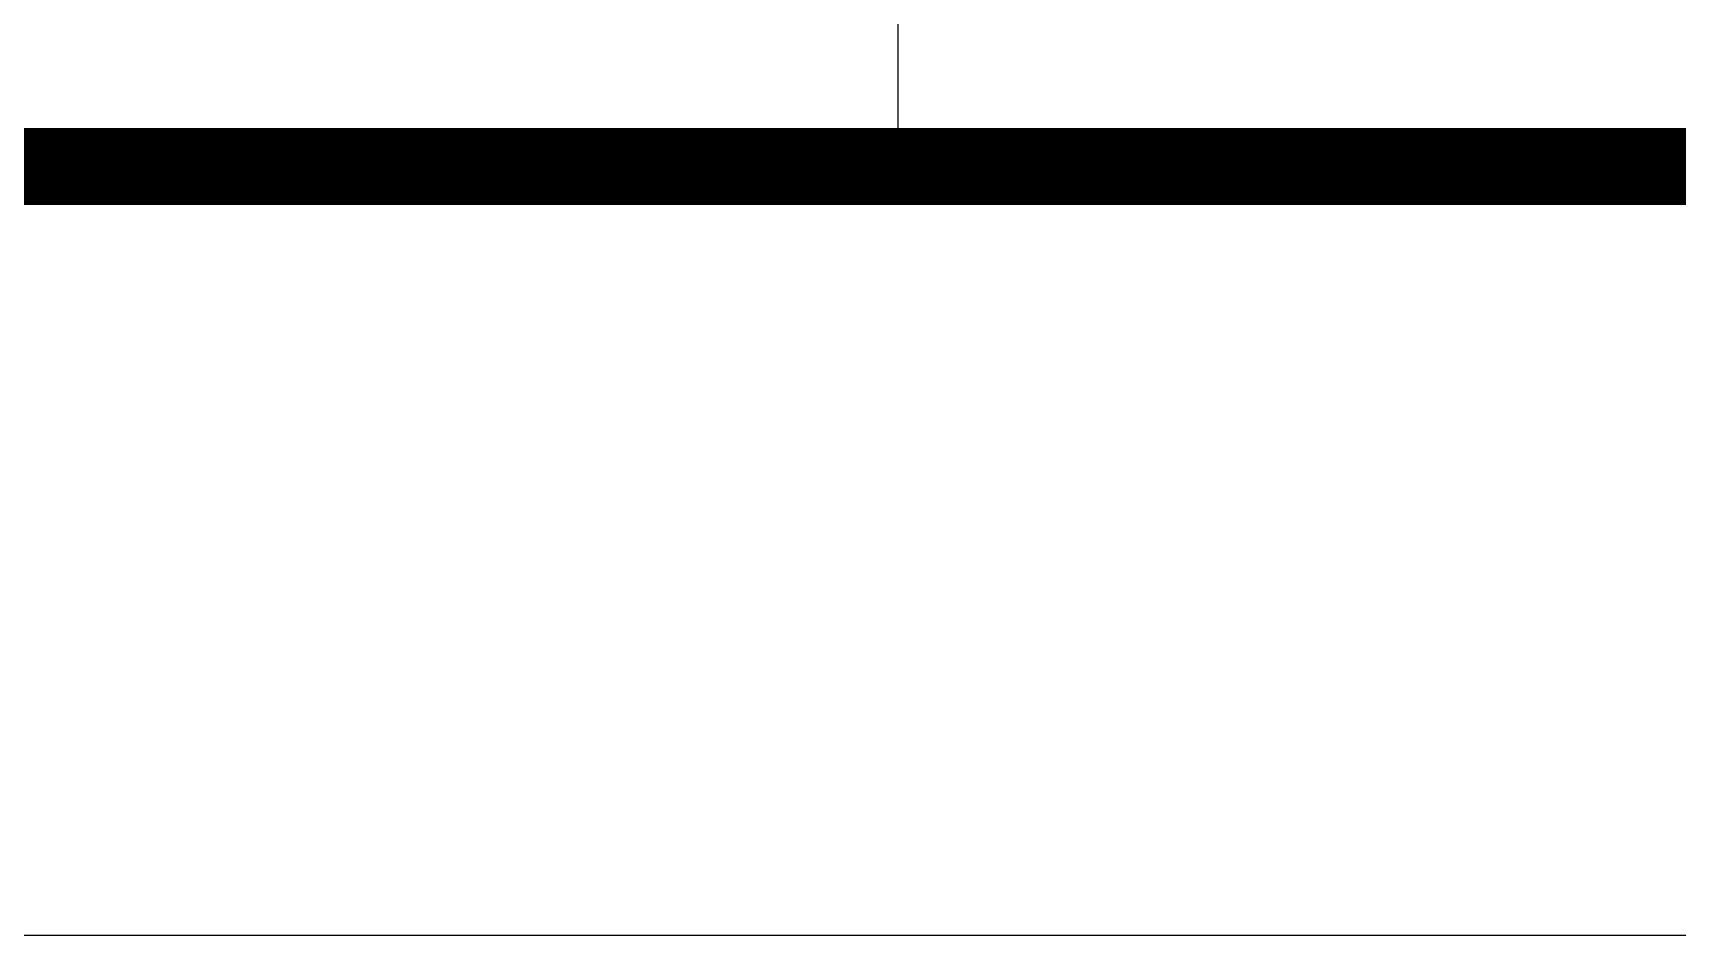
# Model space of a CAD drawing. Extents: x 19118 to 566552, y -1188739 to 92943.
# Drawn here: x 100978 to 102047, y -1117957 to -1117370 of the extents above; entities that cross this region are included whole.
import ezdxf

# ---------------------------------------------------------------- set-up
doc = ezdxf.new("R2010")
doc.units = 0
doc.header["$LTSCALE"] = 1000
doc.header["$MEASUREMENT"] = 0
doc.layers.add('PUB_TITLE', color=4, linetype='CONTINUOUS')
doc.layers.add('图框', color=4, linetype='CONTINUOUS')

msp = doc.modelspace()

# ---------------------------------------------------------------- linework, layer by layer
at = {"layer": 'PUB_TITLE'}
msp.add_lwpolyline([(77811.65, -1117957.32), (107511.65, -1117957.32), (107511.65, -1075907.32), (77811.65, -1075907.32)], close=True, dxfattribs=at)
at = {"layer": 'PUB_TITLE', "const_width": 50}
msp.add_lwpolyline([(78311.65, -1117457.32), (107011.65, -1117457.32), (107011.65, -1077157.32), (78311.65, -1077157.32)], close=True, dxfattribs=at)
at = {"layer": '图框', "color": 0}
msp.add_line((101540.33, -1114452.7), (101540.33, -1117457.32), dxfattribs=at)
at = {"layer": '图框', "color": 4, "const_width": 49.3}
msp.add_lwpolyline([(107011.65, -1114452.7), (107011.65, -1117457.32), (78311.65, -1117457.32), (78311.65, -1114452.7)], close=True, dxfattribs=at)
at = {"layer": '图框', "color": 0, "const_width": 25}
msp.add_lwpolyline([(102635.93, -1114452.7), (102635.93, -1117457.32), (97556.33, -1117457.32), (97556.33, -1114452.7)], close=True, dxfattribs=at)

doc.saveas('drawing.dxf')
